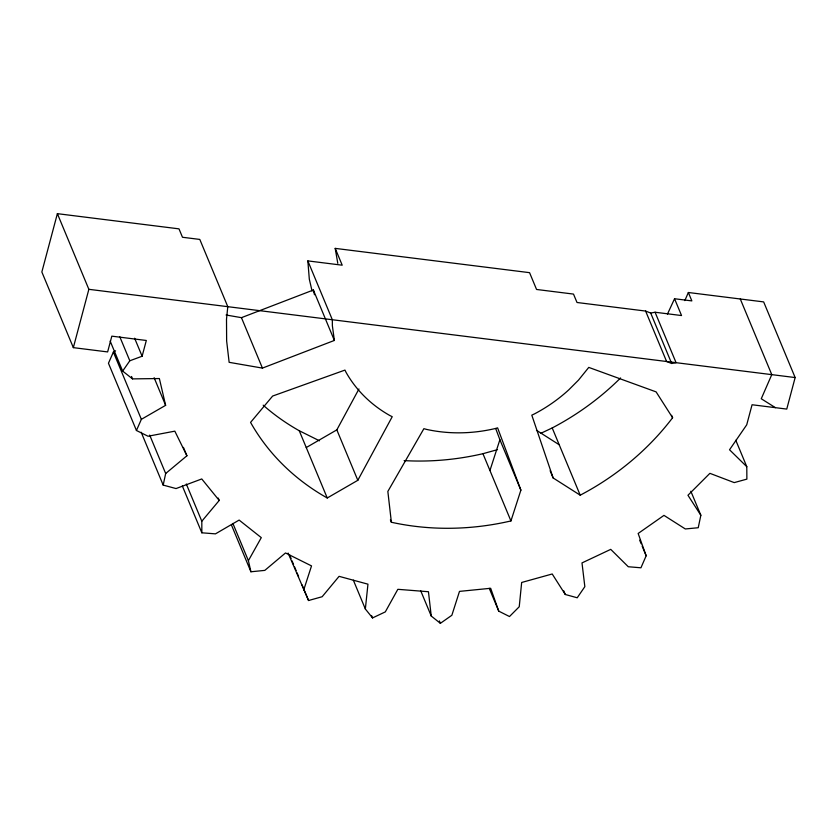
<?xml version="1.0" encoding="UTF-8"?>
<svg xmlns="http://www.w3.org/2000/svg" width="837" height="837" viewBox="0 0 837 837"><rect width="100%" height="100%" fill="white"/><g stroke="black" fill="none" stroke-linecap="round" stroke-linejoin="round"><path stroke-width="1.26" d="M690.849 491.256L700.851 515.268L698.236 527.728L685.325 528.963L663.971 515.383L638.15 533.472L646.164 555.778L640.943 567.789L628.284 566.743L610.738 549.365L581.997 562.914L584.843 586.664L577.216 597.775L565.278 594.49L552.211 573.983L521.671 582.468L519.233 606.752L509.492 616.534L498.747 611.136L490.66 588.285L459.492 591.382L451.865 615.268L440.377 623.335L431.243 616.032L428.45 591.728L397.837 589.311L385.313 611.889L372.538 617.926L365.35 609.001L367.956 584.174L339.09 576.337L322.151 596.729L308.56 600.516L288.116 553.079M303.611 590.305L311.521 565.906L285.501 552.964L264.806 570.384L250.922 571.776L248.39 560.675L261.29 537.636L239.131 520.08L215.465 533.86L201.843 532.803L201.811 521.231L219.221 500.453L201.759 478.952L176.032 488.567L163.184 485.094L165.674 473.512L149.687 435.083M700.851 515.268L687.962 495.263L709.891 473.334L734.227 482.604L746.876 479.13L746.792 466.701L729.54 449.772L746.719 424.83L752.065 404.752L786.759 409.084L795.15 377.56L763.658 301.906L688.359 292.5L691.854 300.901L674.549 298.746L681.548 315.549L655.078 312.243L650.694 313.059L645.609 311.061L577.007 302.492L573.502 294.09L536.559 289.466L529.57 272.663L335.208 248.38L342.207 265.193L307.838 260.893L332.331 319.734L332.373 325.781L334.371 340.439L262.431 368.102L229.139 362.327L226.639 340.941L226.503 319.221L227.79 306.677L199.802 239.424L182.487 237.269L178.992 228.857L57.376 213.665L41.85 271.994L73.342 347.637L107.628 351.927L111.823 336.16L146.318 340.471L142.123 356.227L129.808 360.778L122.652 371.084L132.528 378.889L159.365 378.544L165.621 405.328L141.359 419.337L136.441 430.49L148.034 436.234L174.828 431.16L186.913 455.778L165.674 473.512M73.342 347.637L88.858 289.32L57.376 213.665M489.938 470.509L499.888 439.718L495.776 428.732M510.936 520.938L520.886 490.158L497.607 427.864L494.824 428.638A143.933 124.148 -22.6 0 1 426.504 429.391L423.888 428.68L387.845 491.434L391.381 522.257A251.895 217.264 -22.6 0 0 510.936 520.938L482.939 453.696A251.895 217.264 -22.6 0 1 404.135 460.612M674.549 298.746L667.466 314.074M684.823 300.609L688.359 292.5M115.579 350.818L113.372 352.084L108.454 363.248L136.441 430.49M306.248 447.554L336.83 429.873L358.947 388.985M357.817 480.302L392.229 416.7L389.864 415.529A143.933 124.148 -22.6 0 1 346.047 372.329L344.949 370.09L272.642 396.047L250.566 422.403A251.895 217.264 -22.6 0 0 327.246 497.984L357.817 480.302L336.83 429.873M540.786 433.336L552.211 427.948A251.895 217.264 -22.6 0 0 620.573 377.958M226.074 315.005L241.443 317.662L313.373 290.01L334.371 340.439M482.939 453.696L497.523 449.647M88.858 289.32L795.15 377.56M263.184 405.171A251.895 217.264 -22.6 0 0 299.259 430.741L319.493 440.806M775.428 407.671L761.262 398.747L771.777 374.641L740.285 298.987M536.475 430.281L559.21 444.761M550.129 470.75L553.131 477.958L580.208 495.19A251.895 217.264 -22.6 0 0 672.603 417.736L671.609 415.33M672.603 417.736L656.103 391.883L588.767 367.401L578.482 380.134L568.731 389.885A143.933 124.148 -22.6 0 1 534.414 413.928L531.798 415.162L553.131 477.958M735.796 440.283L746.792 466.701M655.078 312.243L676.076 362.683L671.682 363.499L666.608 361.5L645.609 311.061M650.694 313.059L671.18 362.295M639.667 540.168L641.173 543.768M642.167 546.163L646.164 555.778M552.211 427.948L580.208 495.19M563.782 590.891L565.278 594.49M499.888 439.718L520.886 490.158M489.247 588.317L498.747 611.136M439.383 620.928L440.377 623.335M420.739 590.817L431.243 616.032M390.377 519.861L391.381 522.257M299.259 430.741L327.246 497.984M371.534 615.53L372.538 617.926M353.35 580.177L365.35 609.001M241.443 317.662L262.431 368.102M289.571 554.889L291.067 558.488M292.071 560.895L293.567 564.494M294.572 566.9L296.068 570.499M297.072 572.906L298.568 576.505M302.063 584.906L303.569 588.516M304.563 590.912L308.56 600.516M232.895 523.449L248.39 560.675M231.43 524.945L250.922 571.776M218.227 498.046L219.221 500.453M183.418 447.376L186.913 455.778M154.123 377.707L165.621 405.328M134.621 338.221L142.123 356.227M186.316 484.016L201.811 521.231M182.34 485.973L201.843 532.803M119.806 336.767L129.808 360.778M131.535 376.493L132.528 378.889M110.16 341.067L122.652 371.084M113.372 352.084L141.359 419.337M141.191 432.258L163.184 485.094M313.373 290.01L314.482 294.739M312.086 291.077L309.313 279.171L307.838 260.893M335.208 248.38L337.782 263.341"/></g></svg>
